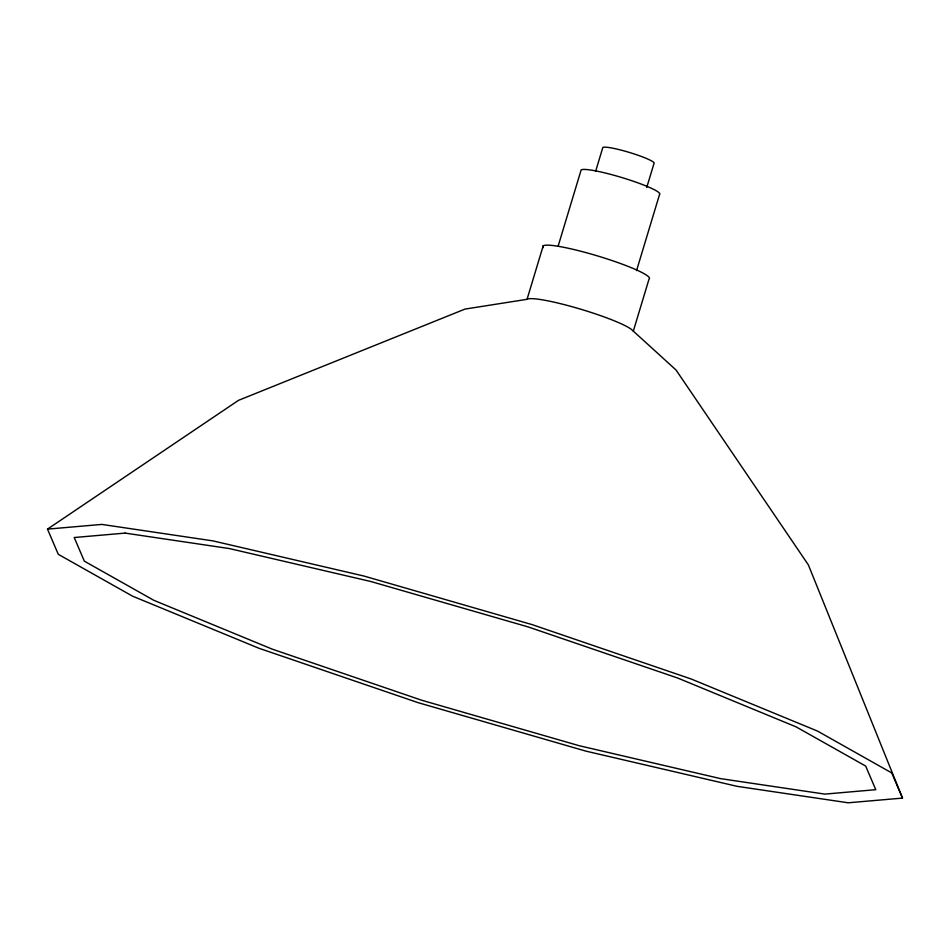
<?xml version="1.0" encoding="UTF-8"?>
<svg xmlns="http://www.w3.org/2000/svg" width="950" height="950" viewBox="0 0 950 950"><rect width="100%" height="100%" fill="white"/><g stroke="black" fill="none" stroke-linecap="round" stroke-linejoin="round"><path stroke-width="1.43" d="M527.048 299.321A55.718 6.697 16.8 0 1 576.543 307.978A55.718 6.697 16.8 0 1 631.536 329.496L676.068 370.037L808.367 564.894L902.5 798.095L848.196 802.797L737.081 786.327L586.055 751.165L418.131 702.668L258.863 648.232L132.501 596.137L58.282 554.313L47.5 529.126L238.509 400.342L465.013 309.082L527.048 299.321L543.186 245.836M558.196 245.931L581.139 169.931A41.266 4.952 16.8 0 1 625.539 178.683A41.266 4.952 16.8 0 1 659.514 194.584L636.559 270.596M595.614 171.404L602.834 147.476A26.921 3.23 16.8 0 1 631.797 153.188A26.921 3.23 16.8 0 1 653.968 163.566L646.736 187.482M633.294 331.206L649.016 279.134A55.718 6.697 16.8 0 0 596.161 255.514A55.718 6.697 16.8 0 0 543.174 247.665M47.5 529.126L101.804 524.412L212.919 540.883L363.945 576.044L531.869 624.542L691.137 678.977L817.499 731.072L891.717 772.908L902.5 798.095M125.127 533.104L74.219 537.522L84.324 561.141L153.912 600.352L272.377 649.194L421.681 700.233L579.12 745.691L720.694 778.656L824.873 794.105L875.781 789.688L865.676 766.068L796.088 726.857L677.623 678.015L528.319 626.976L370.88 581.519L229.306 548.554L125.127 533.104"/></g></svg>
